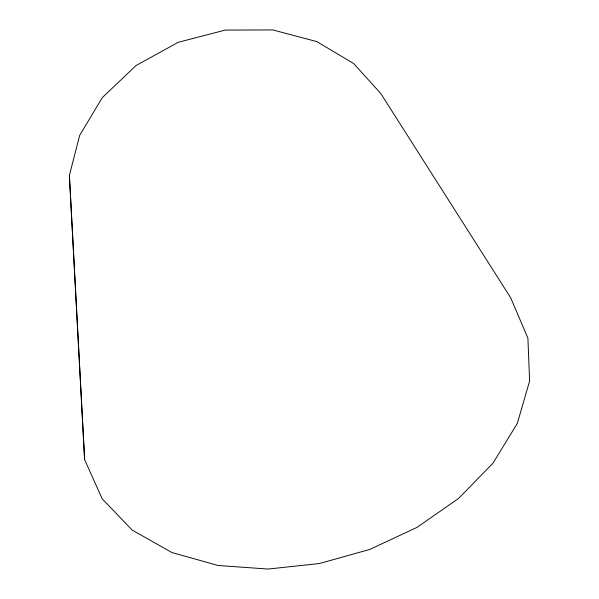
<?xml version="1.0" encoding="UTF-8"?>
<svg xmlns="http://www.w3.org/2000/svg" width="599" height="599" viewBox="0 0 599 599"><rect width="100%" height="100%" fill="white"/><g stroke="black" fill="none" stroke-linecap="round" stroke-linejoin="round"><path stroke-width="0.9" d="M69.387 175.402L79.667 135.374L102.294 97.622L136.01 65.568L178.232 42.297L225.284 30.077L272.889 29.95L316.849 41.608L353.62 63.539L380.687 93.362L510.722 297.853L527.906 338.158L529.613 381.046L517.274 423.545L492.895 463.259L458.699 498.353L416.934 527.427L369.8 549.433L319.477 563.524L268.15 569.05L218.133 565.493L171.928 552.54L132.297 530.167L102.189 498.817L84.609 459.598L69.387 175.402L84.609 459.598"/></g></svg>
